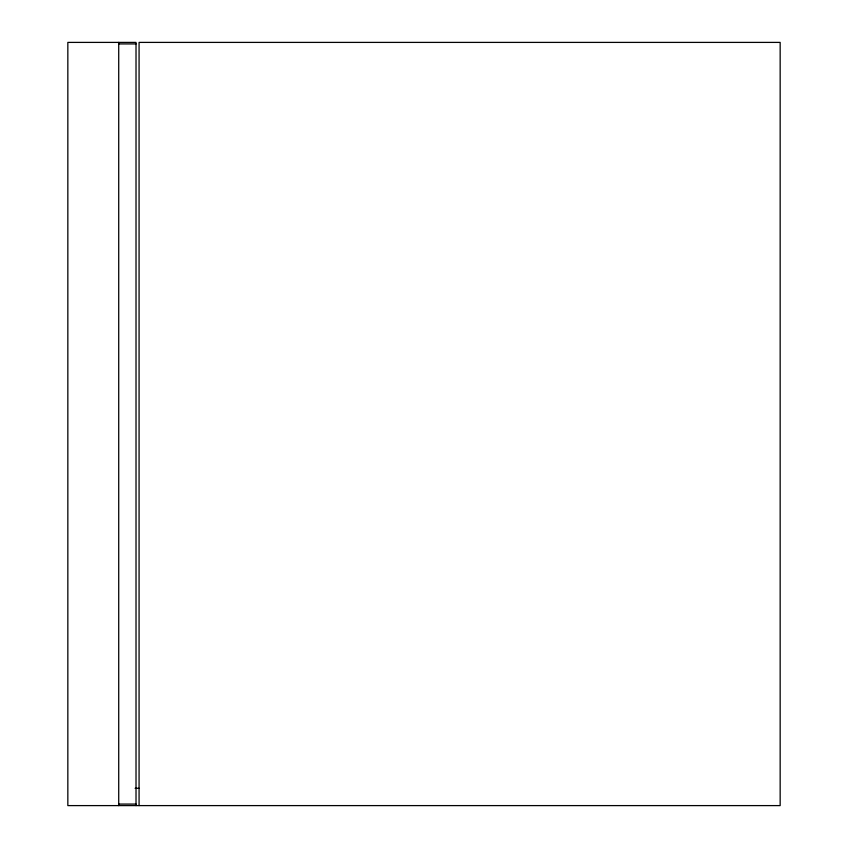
<?xml version="1.0" encoding="UTF-8"?>
<svg xmlns="http://www.w3.org/2000/svg" width="848" height="848" viewBox="0 0 848 848"><rect width="100%" height="100%" fill="white"/><g stroke="black" fill="none" stroke-linecap="round" stroke-linejoin="round"><path stroke-width="1.27" d="M118.72 43.926L136.019 43.926M135.118 788.301L139.072 788.301M118.72 804.074L136.019 804.074M139.072 805.6L139.072 42.4L780.16 42.4L780.16 805.6L67.84 805.6L67.84 42.4L136.019 42.4L136.019 805.6M118.72 42.4L118.72 805.6"/></g></svg>
